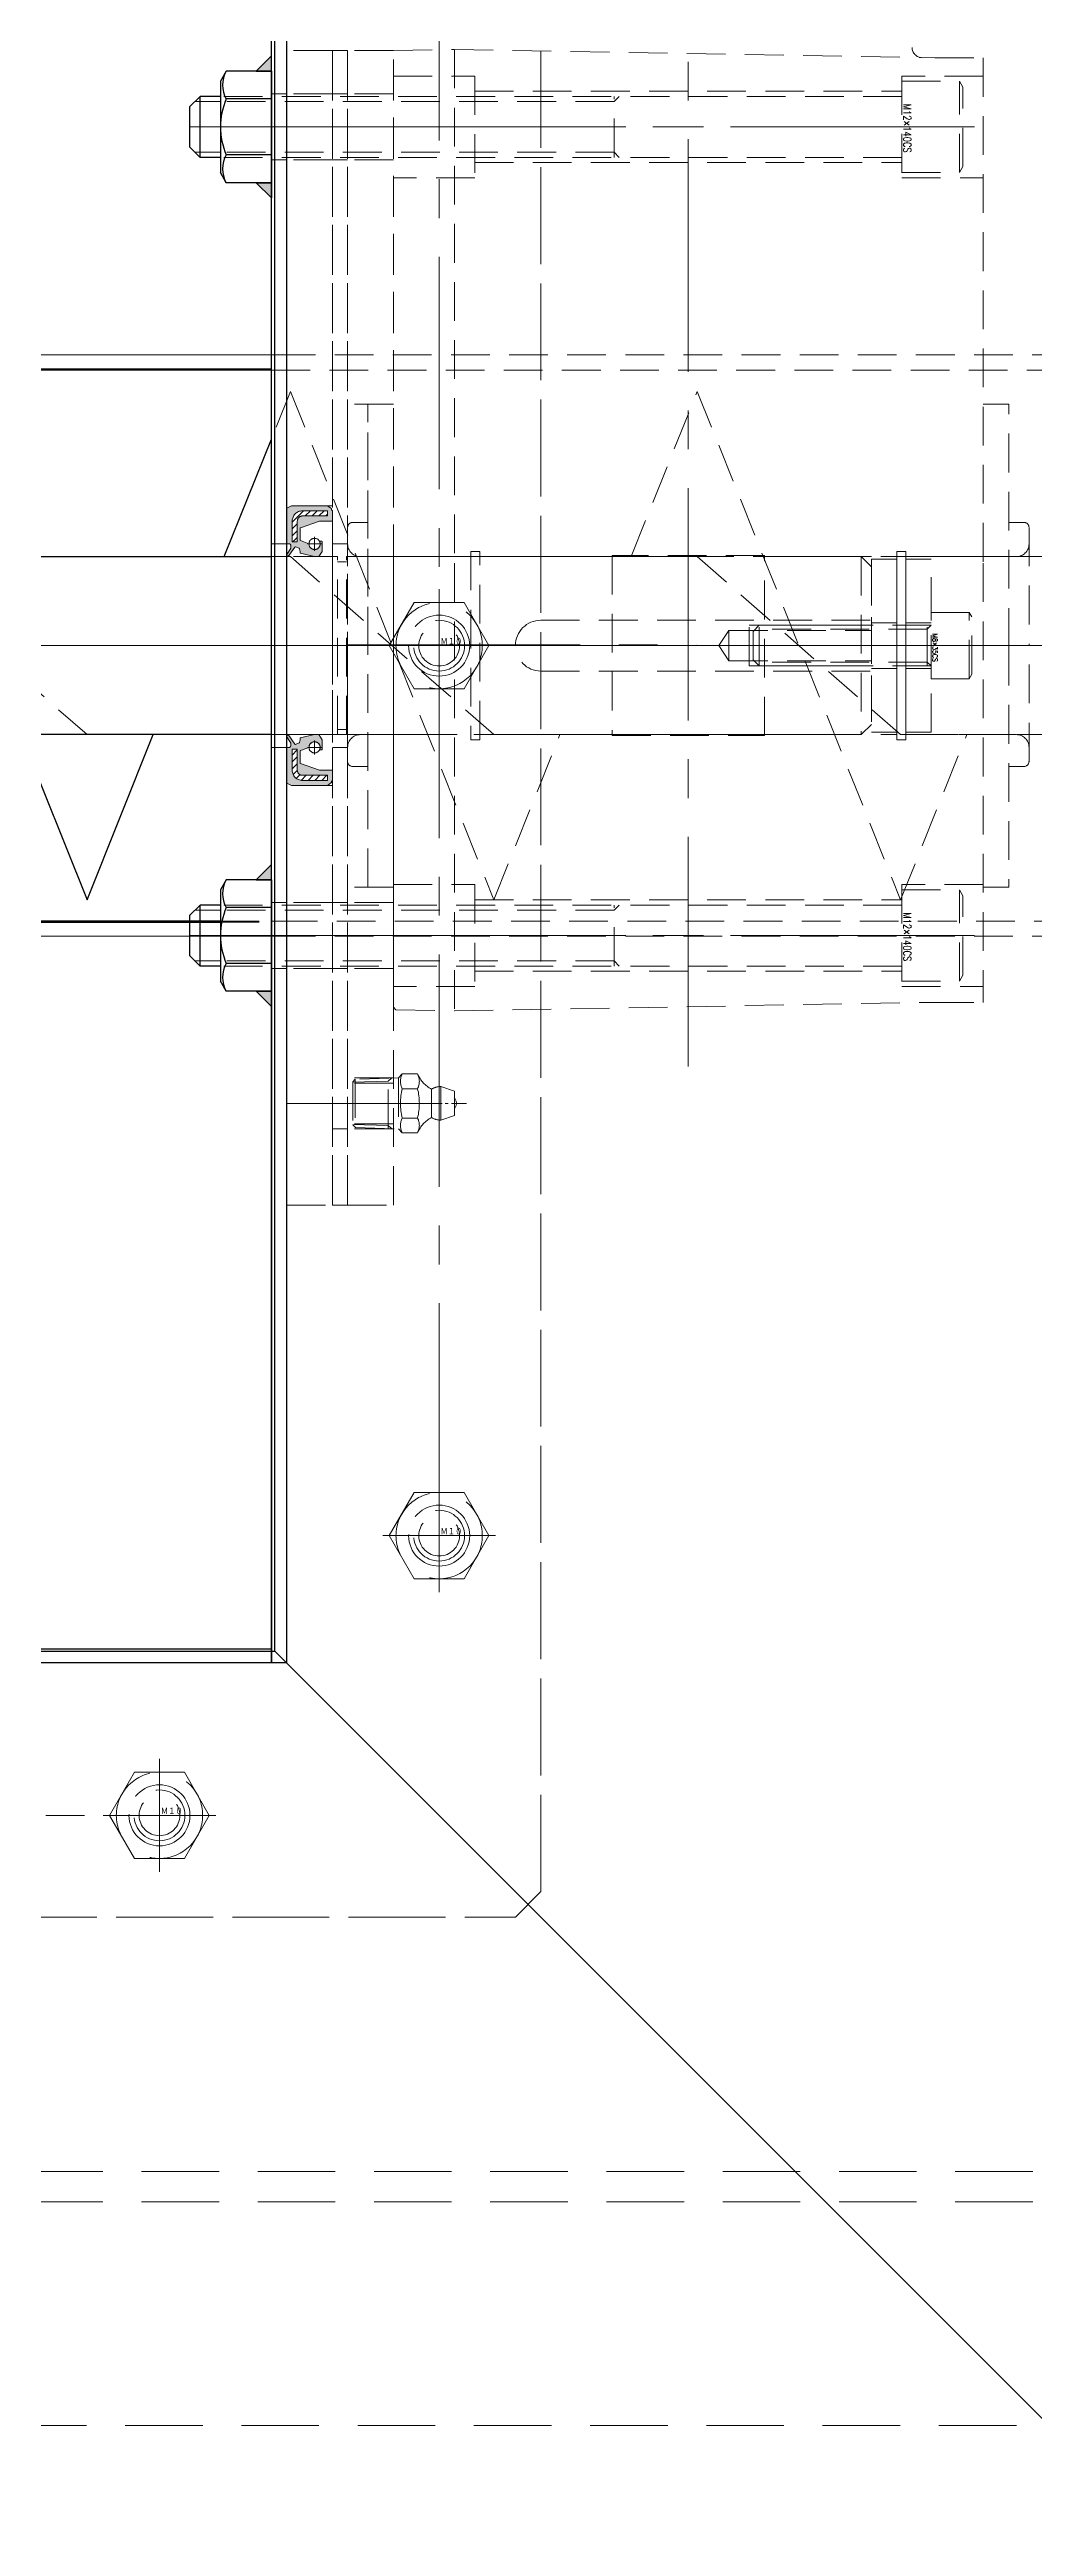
# Model space of a CAD drawing. Header units: millimetres. Extents: x 0 to 38884, y -3675 to 8056.
# Drawn here: x 25725.1 to 25918.6, y 4151.4 to 4638.4 of the extents above; entities that cross this region are included whole.
import ezdxf

# ---------------------------------------------------------------- set-up
doc = ezdxf.new("R2010")
doc.units = ezdxf.units.MM
doc.header["$LTSCALE"] = 2.4
doc.header["$PDMODE"] = 99
doc.header["$PDSIZE"] = 1
for name, pattern in [('CENTER', [2, 1.25, -0.25, 0.25, -0.25]), ('CENTER2', [28.575, 19.05, -3.175, 3.175, -3.175]), ('HIDDEN', [9.525, 6.35, -3.175]), ('HIDDEN2', [4.7625, 3.175, -1.5875])]:
    doc.linetypes.add(name, pattern=pattern)
for name, color, linetype, lineweight in [('01_外形線', 7, 'Continuous', 25), ('02_細線', 5, 'Continuous', 13), ('03_かくれ線', 6, 'HIDDEN2', 13), ('04_HIDDEN', 2, 'HIDDEN', 13), ('04_中心線', 1, 'CENTER2', 9), ('05_CENTER', 4, 'CENTER2', 13), ('08_DIM', 3, 'Continuous', 13)]:
    doc.layers.add(name, color=color, linetype=linetype, lineweight=lineweight)
doc.layers.add('10_DRAFT', color=8, linetype='Continuous', lineweight=0, plot=False)
doc.styles.add('KANJI0', font='txt.shx', dxfattribs={"width": 0.9, "height": 30, "bigfont": 'bigfont'})
doc.styles.add('KSS_TXT', font='txt.shx', dxfattribs={"bigfont": 'extfont2.shx'})
doc.styles.add('寸法用', font='simplex.shx', dxfattribs={"width": 0.8, "bigfont": '@extfont2.shx'})
doc.dimstyles.new('KSS_DIM', dxfattribs={"dimscale": 2, "dimtxt": 3, "dimasz": 2.5, "dimexe": 1.25, "dimexo": 0.625, "dimtad": 1, "dimdsep": 46, "dimtxsty": 'KSS_TXT', "dimblk": 'OPEN30', "dimcen": 0, "dimazin": 2, "dimtfac": 0.75, "dimtmove": 0, "dimatfit": 3, "dimldrblk": 'OPEN30', "dimfxl": 1.25, "dimtolj": 1, "dimarcsym": 0})
pattern_1 = [(225, (33720.3847, 4922.6824), (0.67351921, -0.67351921), [])]

# ---------------------------------------------------------------- blocks, each defined once
blk = doc.blocks.new('_Open30')
at = {"color": 0, "linetype": 'ByBlock', "lineweight": -2}
for p, q in [((-1, 0.268), (0, 0)), ((0, 0), (-1, -0.268)), ((0, 0), (-1, 0))]:
    blk.add_line(p, q, dxfattribs=at)
blk = doc.blocks.new('*D1185')
at = {"layer": '08_DIM', "color": 0, "lineweight": -2, "transparency": 16777216}
for p, q in [((28211.21, 4437.44), (28211.21, 3666.91)), ((24931.71, 3879.94), (24931.71, 3666.91)), ((24956.71, 3679.41), (28186.21, 3679.41))]:
    blk.add_line(p, q, dxfattribs=at)
at = {"layer": 'Defpoints', "color": 0, "transparency": 16777216}
for p in [(28211.21, 4443.69), (24931.71, 3886.19), (28211.21, 3679.41)]:
    blk.add_point(p, dxfattribs=at)
at = {"layer": '08_DIM', "color": 0, "lineweight": -2, "transparency": 16777216, "xscale": 25, "yscale": 25, "zscale": 25, "rotation": 180}
blk.add_blockref('_Open30', (24931.71, 3679.41), dxfattribs=at)
at = {"layer": '08_DIM', "color": 0, "lineweight": -2, "transparency": 16777216, "xscale": 25, "yscale": 25, "zscale": 25}
blk.add_blockref('_Open30', (28211.21, 3679.41), dxfattribs=at)
at = {"layer": '08_DIM', "color": 0, "transparency": 16777216, "insert": (26571.46, 3700.66), "char_height": 30, "attachment_point": 5, "style": 'KSS_TXT'}
blk.add_mtext('\\A1;3279.5', dxfattribs=at)
blk = doc.blocks.new('*D1198')
at = {"layer": '08_DIM', "color": 0, "lineweight": -2, "transparency": 16777216}
for p, q in [((26471.71, 4409.94), (26471.71, 3755.72)), ((24931.71, 3879.94), (24931.71, 3755.72)), ((24956.71, 3768.22), (26446.71, 3768.22))]:
    blk.add_line(p, q, dxfattribs=at)
at = {"layer": 'Defpoints', "color": 0, "transparency": 16777216}
for p in [(26471.71, 4416.19), (24931.71, 3886.19), (26471.71, 3768.22)]:
    blk.add_point(p, dxfattribs=at)
at = {"layer": '08_DIM', "color": 0, "lineweight": -2, "transparency": 16777216, "xscale": 25, "yscale": 25, "zscale": 25, "rotation": 180}
blk.add_blockref('_Open30', (24931.71, 3768.22), dxfattribs=at)
at = {"layer": '08_DIM', "color": 0, "lineweight": -2, "transparency": 16777216, "xscale": 25, "yscale": 25, "zscale": 25}
blk.add_blockref('_Open30', (26471.71, 3768.22), dxfattribs=at)
at = {"layer": '08_DIM', "color": 0, "transparency": 16777216, "insert": (25701.71, 3789.47), "char_height": 30, "attachment_point": 5, "style": 'KSS_TXT'}
blk.add_mtext('\\A1;1540', dxfattribs=at)
blk = doc.blocks.new('A$C1140449C_1')
at = {"color": 0}
blk.add_line((598, -598), (197.7, -197.7), dxfattribs=at)
blk.add_lwpolyline([(-197.7, -197.7), (197.7, -197.7), (197.7, 197.7), (-197.7, 197.7)], close=True, dxfattribs=at)
at = {"layer": '04_HIDDEN'}
for points in [[(-245, -250), (245, -250), (250, -245), (250, 245), (245, 250), (-245, 250), (-250, 245), (-250, -245)], [(-200, -200), (200, -200), (200, 200), (-200, 200)]]:
    blk.add_lwpolyline(points, close=True, dxfattribs=at)
for centre in [(230, 0), (230, -175), (175, -230)]:
    blk.add_circle(centre, 6, dxfattribs=at)
at = {"layer": '05_CENTER'}
for p, q in [((230, 10), (230, -10)), ((668.35, 0), (-668.35, 0)), ((220, 0), (240, 0)), ((230, -165), (230, -185)), ((220, -175), (240, -175)), ((175, -220), (175, -240)), ((165, -230), (185, -230))]:
    blk.add_line(p, q, dxfattribs=at)
blk = doc.blocks.new('M10Nua_1_1_1')
at = {"color": 0, "linetype": 'CENTER2'}
for p, q in [((0, -11.1), (0, 11.1)), ((11.1, 0), (-11.1, 0))]:
    blk.add_line(p, q, dxfattribs=at)
at = {"color": 0}
for p, q in [((-4.9, 8.49), (-9.8, 0)), ((-4.9, 8.49), (4.9, 8.49)), ((9.8, 0), (4.9, 8.49)), ((-9.8, 0), (-4.9, -8.49)), ((4.9, -8.49), (9.8, 0)), ((-4.9, -8.49), (4.9, -8.49))]:
    blk.add_line(p, q, dxfattribs=at)
for radius in [8.49, 5, 4]:
    blk.add_circle((0, 0), radius, dxfattribs=at)
at = {"layer": '10_DRAFT', "style": 'KANJI0', "width": 0.82}
blk.add_text('Ｍ１０', height=1.25, dxfattribs=at).set_placement((0.26, 0.12))
blk = doc.blocks.new('A$C01295FB4_1')
blk.add_blockref('A$C1140449C_1', (0, 0))
at = {"layer": '04_HIDDEN'}
for p in [(230, 0), (230, -175), (175, -230)]:
    blk.add_blockref('M10Nua_1_1_1', p, dxfattribs=at)
blk = doc.blocks.new('A$C704D04FF_1')
at = {"color": 0}
blk.add_lwpolyline([(-675, -225), (325, -225), (325, -270), (320, -275), (-670, -275), (-675, -270)], close=True, dxfattribs=at)
at = {"layer": '04_HIDDEN'}
blk.add_line((-675, -231), (325, -231), dxfattribs=at)
blk = doc.blocks.new('A$C12B059C0_1')
blk.add_blockref('A$C704D04FF_1', (0, 0))
blk = doc.blocks.new('*U1220')
at = {"layer": '04_中心線', "color": 0, "linetype": 'CENTER2', "transparency": 16777216}
for p, q in [((0, 1.2), (0, 9.5)), ((-9.5, 0), (-1.2, 0)), ((1.2, 0), (9.5, 0)), ((0, -9.5), (0, -1.2))]:
    blk.add_line(p, q, dxfattribs=at)
at = {"layer": '04_中心線', "color": 0, "linetype": 'Continuous', "transparency": 16777216}
for p, q in [((-0.6, 0), (0.6, 0)), ((0, -0.6), (0, 0.6))]:
    blk.add_line(p, q, dxfattribs=at)
blk = doc.blocks.new('*U1221')
at = {"layer": '04_中心線', "color": 0, "linetype": 'CENTER2', "transparency": 16777216}
for p, q in [((0, 1.2), (0, 9.5)), ((-9.5, 0), (-1.2, 0)), ((1.2, 0), (9.5, 0)), ((0, -9.5), (0, -1.2))]:
    blk.add_line(p, q, dxfattribs=at)
at = {"layer": '04_中心線', "color": 0, "linetype": 'Continuous', "transparency": 16777216}
for p, q in [((-0.6, 0), (0.6, 0)), ((0, -0.6), (0, 0.6))]:
    blk.add_line(p, q, dxfattribs=at)
blk = doc.blocks.new('*U1222')
at = {"layer": '04_中心線', "color": 0, "linetype": 'CENTER2', "transparency": 16777216}
for p, q in [((0, 1.2), (0, 9.5)), ((-9.5, 0), (-1.2, 0)), ((1.2, 0), (9.5, 0)), ((0, -9.5), (0, -1.2))]:
    blk.add_line(p, q, dxfattribs=at)
at = {"layer": '04_中心線', "color": 0, "linetype": 'Continuous', "transparency": 16777216}
for p, q in [((-0.6, 0), (0.6, 0)), ((0, -0.6), (0, 0.6))]:
    blk.add_line(p, q, dxfattribs=at)

msp = doc.modelspace()

# ---------------------------------------------------------------- hatches: boundary and pattern name
h = msp.add_hatch(color=256)
h.dxf.hatch_style = 1
h.paths.add_polyline_path([(25765.7122, 4634.1608), (25768.7122, 4634.1608), (25768.7122, 4637.1608)])
h.paths.add_polyline_path([(25768.7122, 4609.2215), (25768.7122, 4612.2215), (25765.7122, 4612.2215)])
h = msp.add_hatch(color=256)
h.dxf.hatch_style = 1
h.paths.add_polyline_path([(25765.7122, 4475.1608), (25768.7122, 4475.1608), (25768.7122, 4478.1608)])
h.paths.add_polyline_path([(25768.7122, 4450.2215), (25768.7122, 4453.2215), (25765.7122, 4453.2215)])
at = {"layer": '03_かくれ線', "transparency": 33554521}
h = msp.add_hatch(color=256, dxfattribs=at)
h.dxf.hatch_style = 1
h.paths.add_polyline_path([(25776.1122, 4541.1912), (25774.4486, 4541.8411, -0.30888362), (25774.385, 4541.9343), (25774.385, 4544.2862, -0.31906953), (25774.4521, 4544.3807), (25778.2122, 4545.6912), (25780.6122, 4545.6912, 0.41421356), (25780.7122, 4545.7912), (25780.7122, 4547.6912), (25780.5725, 4547.9062), (25780.5725, 4548.0912, 0.50513433), (25780.4429, 4548.1867), (25779.7378, 4548.6735, 0.15221583), (25779.681, 4548.6912), (25772.7358, 4548.6912, 0.11643382), (25772.6911, 4548.6806), (25771.7675, 4548.2188, 0.28407904), (25771.7122, 4548.1294), (25771.7122, 4541.2912, 0.41421356), (25771.8122, 4541.1912), (25772.2649, 4541.1912, -0.41421356), (25772.5149, 4540.9412), (25772.5149, 4540.3619), (25771.7122, 4538.9666), (25772.0047, 4538.6912), (25773.3609, 4540.5729, -0.3459578), (25773.4797, 4540.6071), (25774.1711, 4540.3261, -0.2442226), (25774.2608, 4540.2209), (25774.385, 4539.6823), (25774.385, 4539.3532), (25777.2122, 4538.6912), (25778.0497, 4538.6912), (25778.6959, 4539.6814, 0.14557146), (25778.7122, 4539.736), (25778.7122, 4541.6108, 0.41421356), (25778.6122, 4541.7108), (25778.1817, 4541.7108, -1.28211346)])
h.paths.add_polyline_path([(25773.8187, 4541.5764), (25772.8187, 4541.5764), (25772.8187, 4545.6912, -0.41421356), (25774.8187, 4547.6912), (25779.7622, 4547.6912), (25779.7622, 4546.6912), (25774.8187, 4546.6912, 0.41421356), (25773.8187, 4545.6912)], flags=16)
at = {"layer": '03_かくれ線'}
h = msp.add_hatch(dxfattribs=at)
h.set_pattern_fill('ANSI31', color=256, scale=0.3, angle=180)
h.set_pattern_definition(pattern_1)
h.paths.add_polyline_path([(25772.8187, 4545.6912), (25772.8187, 4541.5764), (25773.8187, 4541.5764), (25773.8187, 4545.6912, -0.41421356), (25774.8187, 4546.6912), (25779.7622, 4546.6912), (25779.7622, 4547.6912), (25774.8187, 4547.6912, 0.41421356)])
at = {"layer": '03_かくれ線', "transparency": 33554521}
h = msp.add_hatch(color=256, dxfattribs=at)
h.dxf.hatch_style = 1
h.paths.add_polyline_path([(25776.1122, 4501.1912), (25774.4486, 4500.5412, 0.30888362), (25774.385, 4500.4481), (25774.385, 4498.0961, 0.31906953), (25774.4521, 4498.0017), (25778.2122, 4496.6912), (25780.6122, 4496.6912, -0.41421356), (25780.7122, 4496.5912), (25780.7122, 4494.6912), (25780.5725, 4494.4762), (25780.5725, 4494.2912, -0.50513433), (25780.4429, 4494.1956), (25779.7378, 4493.7089, -0.15221583), (25779.681, 4493.6912), (25772.7358, 4493.6912, -0.11643382), (25772.6911, 4493.7017), (25771.7675, 4494.1635, -0.28407904), (25771.7122, 4494.253), (25771.7122, 4501.0912, -0.41421356), (25771.8122, 4501.1912), (25772.2649, 4501.1912, 0.41421356), (25772.5149, 4501.4412), (25772.5149, 4502.0205), (25771.7122, 4503.4157), (25772.0047, 4503.6912), (25773.3609, 4501.8094, 0.3459578), (25773.4797, 4501.7752), (25774.1711, 4502.0562, 0.2442226), (25774.2608, 4502.1614), (25774.385, 4502.7), (25774.385, 4503.0291), (25777.2122, 4503.6912), (25778.0497, 4503.6912), (25778.6959, 4502.701, -0.14557146), (25778.7122, 4502.6463), (25778.7122, 4500.7716, -0.41421356), (25778.6122, 4500.6716), (25778.1817, 4500.6716, 1.28211346)])
h.paths.add_polyline_path([(25773.8187, 4500.806), (25772.8187, 4500.806), (25772.8187, 4496.6912, 0.41421356), (25774.8187, 4494.6912), (25779.7622, 4494.6912), (25779.7622, 4495.6912), (25774.8187, 4495.6912, -0.41421356), (25773.8187, 4496.6912)], flags=16)
at = {"layer": '03_かくれ線'}
h = msp.add_hatch(dxfattribs=at)
h.set_pattern_fill('ANSI31', color=256, scale=0.3, angle=180)
h.set_pattern_definition(pattern_1)
h.paths.add_polyline_path([(25772.8187, 4496.6912), (25772.8187, 4500.806), (25773.8187, 4500.806), (25773.8187, 4496.6912, 0.41421356), (25774.8187, 4495.6912), (25779.7622, 4495.6912), (25779.7622, 4494.6912), (25774.8187, 4494.6912, -0.41421356)])

# ---------------------------------------------------------------- linework, layer by layer
for p, q in [((25768.7122, 4575.3412), (25374.7122, 4575.3412)), ((25719.4642, 4503.6917), (25732.4644, 4471.1912)), ((25758.7122, 4467.0412), (25374.7122, 4467.0412)), ((25374.7122, 4466.7912), (25758.7122, 4466.7912)), ((25768.7122, 4466.7912), (25768.7122, 4321.1912)), ((25374.7122, 4323.9412), (25768.7122, 4323.9412)), ((25768.7122, 4321.1912), (25374.7122, 4321.1912))]:
    msp.add_line(p, q)
at = {"color": 0}
for p, q in [((25759.4644, 4538.6912), (25768.7122, 4561.8107)), ((25732.4644, 4471.1912), (25745.4646, 4503.6916))]:
    msp.add_line(p, q, dxfattribs=at)
for points in [[(25374.7122, 4575.5912), (25768.7122, 4575.5912), (25768.7122, 4721.1912), (25374.7122, 4721.1912)], [(25768.7122, 4721.1912), (25771.7122, 4721.1912), (25771.7122, 4321.1912), (25768.7122, 4321.1912)]]:
    msp.add_lwpolyline(points, close=True)
for points in [[(25765.7122, 4634.1608), (25768.7122, 4634.1608), (25768.7122, 4637.1608), (25765.7122, 4634.1608)], [(25759.8494, 4634.1608), (25758.7122, 4632.1912)], [(25758.7122, 4632.1912), (25758.7122, 4614.1912)], [(25768.7122, 4634.1608), (25759.8494, 4634.1608)], [(25768.7122, 4634.1608), (25768.7122, 4612.2215)], [(25768.7122, 4628.676), (25759.8494, 4628.676)], [(25768.7122, 4617.7063), (25759.8494, 4617.7063)], [(25759.8494, 4612.2215), (25758.7122, 4614.1912)], [(25768.7122, 4612.2215), (25759.8494, 4612.2215)], [(25765.7122, 4612.2215), (25768.7122, 4612.2215), (25768.7122, 4609.2215), (25765.7122, 4612.2215)], [(25765.7122, 4475.1608), (25768.7122, 4475.1608), (25768.7122, 4478.1608), (25765.7122, 4475.1608)], [(25759.8494, 4475.1608), (25758.7122, 4473.1912)], [(25758.7122, 4473.1912), (25758.7122, 4455.1912)], [(25768.7122, 4475.1608), (25759.8494, 4475.1608)], [(25768.7122, 4475.1608), (25768.7122, 4453.2215)], [(25768.7122, 4469.676), (25759.8494, 4469.676)], [(25768.7122, 4458.7063), (25759.8494, 4458.7063)], [(25759.8494, 4453.2215), (25758.7122, 4455.1912)], [(25768.7122, 4453.2215), (25759.8494, 4453.2215)], [(25765.7122, 4453.2215), (25768.7122, 4453.2215), (25768.7122, 4450.2215), (25765.7122, 4453.2215)]]:
    msp.add_lwpolyline(points)
for points in [[(25759.8494, 4634.1608, 0.26794908), (25759.8494, 4628.676)], [(25759.8494, 4628.676, 0.20733158), (25759.8494, 4617.7063)], [(25759.8494, 4617.7063, 0.26794908), (25759.8494, 4612.2215)], [(25759.8494, 4475.1608, 0.26794908), (25759.8494, 4469.676)], [(25759.8494, 4469.676, 0.20733158), (25759.8494, 4458.7063)], [(25759.8494, 4458.7063, 0.26794908), (25759.8494, 4453.2215)]]:
    msp.add_lwpolyline(points, format="xyb")
for points in [[(25701.7122, 4538.6912), (25768.7104, 4538.6912)], [(25768.7104, 4503.6912), (25701.7122, 4503.6912)]]:
    msp.add_lwpolyline(points, dxfattribs=at)
at = {"layer": '01_外形線'}
for points in [[(25754.7126, 4629.1912), (25752.7126, 4627.1912)], [(25752.7126, 4619.1912), (25752.7126, 4627.1912)], [(25754.7126, 4617.1912), (25754.7126, 4629.1912)], [(25758.7126, 4629.1912), (25754.7126, 4629.1912)], [(25754.7126, 4617.1912), (25752.7126, 4619.1912)], [(25758.7126, 4617.1912), (25754.7126, 4617.1912)], [(25754.7126, 4470.1912), (25752.7126, 4468.1912)], [(25752.7126, 4460.1912), (25752.7126, 4468.1912)], [(25754.7126, 4458.1912), (25754.7126, 4470.1912)], [(25758.7126, 4470.1912), (25754.7126, 4470.1912)], [(25754.7126, 4458.1912), (25752.7126, 4460.1912)], [(25758.7126, 4458.1912), (25754.7126, 4458.1912)]]:
    msp.add_lwpolyline(points, dxfattribs=at)
at = {"layer": '02_細線'}
for points in [[(25758.7126, 4628.1912), (25753.7126, 4628.1912)], [(25758.7126, 4618.1912), (25753.7126, 4618.1912)], [(25758.7126, 4469.1912), (25753.7126, 4469.1912)], [(25758.7126, 4459.1912), (25753.7126, 4459.1912)]]:
    msp.add_lwpolyline(points, dxfattribs=at)
at = {"layer": '03_かくれ線'}
for p, q in [((25792.7122, 4638.1912), (25804.7126, 4638.4006)), ((25792.7122, 4537.3921), (25792.7122, 4638.1912)), ((25804.7126, 4638.4006), (25899.2126, 4636.7511)), ((25804.7126, 4638.4006), (25804.7126, 4537.3921)), ((25899.2126, 4636.7511), (25908.7126, 4636.7511)), ((25908.7126, 4636.7511), (25908.7126, 4537.3921)), ((25771.7122, 4629.6912), (25768.7122, 4629.6912)), ((25780.7122, 4629.6912), (25771.7122, 4629.6912)), ((25783.7122, 4629.6912), (25780.7122, 4629.6912)), ((25792.7122, 4629.6912), (25783.7122, 4629.6912)), ((25808.7122, 4630.1912), (25892.7126, 4630.1912)), ((25771.7122, 4616.6912), (25768.7122, 4616.6912)), ((25780.7122, 4616.6912), (25771.7122, 4616.6912)), ((25783.7122, 4616.6912), (25780.7122, 4616.6912)), ((25792.7122, 4616.6912), (25783.7122, 4616.6912)), ((25808.7122, 4616.1912), (25892.7126, 4616.1912)), ((25321.7122, 4578.3412), (25769.7122, 4578.3412)), ((25374.7122, 4578.3412), (25768.7122, 4578.3412)), ((26211.7122, 4578.3412), (25769.7122, 4578.3412)), ((25771.7122, 4578.3412), (25771.7122, 4464.0412)), ((25768.7122, 4575.3412), (26467.7122, 4575.3412)), ((25771.7122, 4575.3412), (25768.7122, 4575.3412)), ((25772.4644, 4571.1912), (25768.7122, 4561.8107)), ((25772.4644, 4571.1912), (25812.4645, 4471.1912)), ((25792.7122, 4568.6912), (25783.7122, 4568.6912)), ((25787.7122, 4521.1912), (25787.7122, 4568.6912)), ((25787.7126, 4473.6912), (25787.7126, 4568.6912)), ((25787.7126, 4568.6912), (25792.7126, 4568.6912)), ((25839.4645, 4538.6912), (25852.4645, 4571.1912)), ((25852.4645, 4571.1912), (25892.4645, 4471.1912)), ((25913.713, 4568.6912), (25908.7126, 4568.6912)), ((25913.713, 4520.9625), (25913.713, 4568.6912)), ((25780.7122, 4548.6912), (25771.7122, 4548.6912)), ((25783.7126, 4544.4198), (25783.7126, 4521.4198)), ((25784.7126, 4545.4198), (25787.7126, 4545.4198)), ((25916.7126, 4545.4198), (25913.7126, 4545.4198)), ((25917.7126, 4544.4198), (25917.7126, 4521.4198)), ((25771.7122, 4541.1912), (25768.7122, 4541.1912)), ((25783.7122, 4541.1912), (25780.7122, 4541.1912)), ((25692.4643, 4538.6912), (25732.4643, 4503.6914)), ((25781.7104, 4538.6912), (25768.7104, 4538.6912)), ((25772.4644, 4538.6912), (25812.4644, 4503.6914)), ((25781.7104, 4503.6912), (25781.7104, 4538.6912)), ((25783.4604, 4537.6912), (25781.7104, 4537.6912)), ((25783.4604, 4503.6912), (25783.4604, 4538.6912)), ((25792.7122, 4537.3921), (25792.7122, 4450.11)), ((25804.7126, 4537.3921), (25804.7126, 4449.4006)), ((25809.7125, 4538.6912), (25835.7125, 4538.6912)), ((25852.4645, 4538.6912), (25892.4645, 4503.6915)), ((25865.7126, 4538.6912), (25891.7126, 4538.6912)), ((25884.7104, 4538.6912), (25884.7104, 4503.6912)), ((25908.7126, 4537.3921), (25908.7126, 4451.0501)), ((25821.7104, 4526.1912), (25886.7104, 4526.1912)), ((25862.7104, 4525.1912), (25886.7104, 4525.1912)), ((25862.7104, 4517.1912), (25862.7104, 4525.1912)), ((25886.7104, 4525.6912), (25891.7104, 4525.6912)), ((25893.4626, 4525.6912), (25898.4626, 4525.6912)), ((25783.7126, 4498.4198), (25783.7126, 4521.4198)), ((25858.7104, 4524.1912), (25856.7086, 4521.1912)), ((25856.7086, 4521.1912), (25858.7104, 4518.1912)), ((25858.7104, 4518.1912), (25858.7104, 4524.1912)), ((25858.7104, 4524.1912), (25886.7104, 4524.1912)), ((25913.713, 4520.9625), (25913.713, 4473.6912)), ((25917.7126, 4498.4198), (25917.7126, 4521.4198)), ((25821.7104, 4516.1912), (25886.7104, 4516.1912)), ((25858.7104, 4518.1912), (25886.7104, 4518.1912)), ((25862.7104, 4517.1912), (25886.7104, 4517.1912)), ((25886.7104, 4516.6912), (25891.7104, 4516.6912)), ((25893.4626, 4516.6912), (25898.4626, 4516.6912)), ((25781.7104, 4503.6912), (25768.7104, 4503.6912)), ((25771.7122, 4501.1912), (25768.7122, 4501.1912)), ((25783.7122, 4501.1912), (25780.7122, 4501.1912)), ((25783.4604, 4504.6912), (25781.7104, 4504.6912)), ((25809.7122, 4503.6912), (25835.7125, 4503.6912)), ((25812.4645, 4471.1912), (25825.4646, 4503.6916)), ((25865.7126, 4503.6912), (25891.7126, 4503.6912)), ((25892.4645, 4471.1912), (25905.4647, 4503.6916)), ((25784.7126, 4497.4198), (25787.7126, 4497.4198)), ((25916.7126, 4497.4198), (25913.7126, 4497.4198)), ((25780.7122, 4493.6912), (25771.7122, 4493.6912)), ((25792.7122, 4473.6912), (25783.7122, 4473.6912)), ((25787.7126, 4473.6912), (25792.7126, 4473.6912)), ((25808.7122, 4471.1912), (25892.7126, 4471.1912)), ((25913.713, 4473.6912), (25908.7126, 4473.6912)), ((25758.7122, 4467.0412), (26467.7122, 4467.0412)), ((25758.7122, 4466.7912), (25768.7122, 4466.7912)), ((25771.7122, 4470.6912), (25768.7122, 4470.6912)), ((25771.7122, 4467.0412), (25768.7122, 4467.0412)), ((25780.7122, 4470.6912), (25771.7122, 4470.6912)), ((25783.7122, 4470.6912), (25780.7122, 4470.6912)), ((25792.7122, 4470.6912), (25783.7122, 4470.6912)), ((25321.7122, 4464.0412), (25769.7122, 4464.0412)), ((25374.7122, 4464.0412), (25768.7122, 4464.0412)), ((26211.7122, 4464.0412), (25769.7122, 4464.0412)), ((25771.7122, 4457.6912), (25768.7122, 4457.6912)), ((25780.7122, 4457.6912), (25771.7122, 4457.6912)), ((25783.7122, 4457.6912), (25780.7122, 4457.6912)), ((25792.7122, 4457.6912), (25783.7122, 4457.6912)), ((25808.7122, 4457.1912), (25892.7126, 4457.1912)), ((25792.7122, 4450.11), (25793.212, 4449.6014)), ((25793.212, 4449.6014), (25804.7126, 4449.4006)), ((25804.7126, 4449.4006), (25899.2126, 4451.0501)), ((25899.2126, 4451.0501), (25908.7126, 4451.0501)), ((25794.4645, 4436.9635), (25793.7122, 4436.2112)), ((25797.4645, 4436.9635), (25794.4645, 4436.9635)), ((25792.7122, 4436.1912), (25783.7122, 4436.1912)), ((25792.7122, 4435.1912), (25783.7122, 4435.1912)), ((25785.212, 4435.9456), (25784.7122, 4435.4136)), ((25784.7122, 4435.4136), (25784.7122, 4426.9501)), ((25793.7122, 4436.2112), (25785.212, 4435.9456)), ((25785.2122, 4435.9458), (25785.2122, 4426.4501)), ((25791.7122, 4426.29), (25791.7122, 4436.09)), ((25793.7122, 4436.19), (25793.7122, 4426.19)), ((25793.7122, 4433.69), (25793.7123, 4433.69)), ((25797.4645, 4434.0768), (25794.4645, 4434.0768)), ((25800.2122, 4433.99), (25800.2122, 4428.39)), ((25802.0122, 4434.49), (25802.0122, 4427.89)), ((25804.7122, 4433.59), (25802.0122, 4434.49)), ((25804.7122, 4433.59), (25804.7122, 4428.79)), ((25792.7122, 4427.1912), (25783.7122, 4427.1912)), ((25793.7122, 4431.19), (25793.7122, 4431.1899)), ((25797.4645, 4428.3033), (25794.4645, 4428.3033)), ((25804.7122, 4428.79), (25802.0122, 4427.89)), ((25783.7122, 4426.1912), (25780.7122, 4426.1912)), ((25792.7122, 4426.1912), (25783.7122, 4426.1912)), ((25784.7122, 4426.9501), (25785.2283, 4426.434)), ((25785.2283, 4426.434), (25793.7122, 4426.1688)), ((25793.7122, 4426.1688), (25794.4645, 4425.4165)), ((25797.4645, 4425.4165), (25794.4645, 4425.4165))]:
    msp.add_line(p, q, dxfattribs=at)
at = {"layer": '03_かくれ線', "linetype": 'Continuous'}
for p, q in [((25791.7122, 4435.5677), (25784.7122, 4435.349)), ((25791.7122, 4435.5677), (25792.3119, 4436.1674)), ((25784.7122, 4427.0311), (25791.7122, 4426.8123)), ((25791.7122, 4426.8123), (25792.3119, 4426.2126))]:
    msp.add_line(p, q, dxfattribs=at)
at = {"layer": '03_かくれ線'}
for points in [[(25326.7122, 4271.1912), (25816.7122, 4271.1912), (25821.7122, 4276.1912), (25821.7122, 4766.1912), (25816.7122, 4771.1912), (25326.7122, 4771.1912), (25321.7122, 4766.1912), (25321.7122, 4276.1912)], [(25371.7122, 4321.1912), (25771.7122, 4321.1912), (25771.7122, 4721.1912), (25371.7122, 4721.1912)], [(25780.7122, 4411.1912), (25780.7122, 4638.1912), (25771.7122, 4638.1912), (25771.7122, 4411.1912)], [(25783.7122, 4411.1912), (25783.7122, 4638.1912), (25780.7122, 4638.1912), (25780.7122, 4411.1912)], [(25792.7122, 4411.1912), (25792.7122, 4638.1912), (25783.7122, 4638.1912), (25783.7122, 4411.1912)], [(25807.9622, 4502.6912), (25809.7122, 4502.6912), (25809.7122, 4539.6912), (25807.9622, 4539.6912)], [(25891.7126, 4502.6912), (25893.4626, 4502.6912), (25893.4626, 4539.6912), (25891.7126, 4539.6912)], [(25835.7125, 4503.4912), (25865.7126, 4503.4912), (25865.7126, 4538.8912), (25835.7125, 4538.8912)], [(25886.7104, 4504.1912), (25891.7104, 4504.1912), (25891.7104, 4538.1912), (25886.7104, 4538.1912)], [(25893.4626, 4504.1912), (25898.4626, 4504.1912), (25898.4626, 4538.1912), (25893.4626, 4538.1912)]]:
    msp.add_lwpolyline(points, close=True, dxfattribs=at)
for points in [[(25792.7122, 4633.1912), (25808.7122, 4633.1912), (25808.7122, 4613.1912), (25792.7122, 4613.1912)], [(25908.7126, 4633.1912), (25892.7126, 4633.1912), (25892.7126, 4613.1912), (25908.7126, 4613.1912)], [(25892.7126, 4614.1912), (25892.7126, 4632.1912)], [(25892.7126, 4632.1912), (25904.0126, 4632.1912)], [(25904.0126, 4632.1912), (25904.7126, 4630.9787)], [(25904.0126, 4614.1912), (25904.0126, 4632.1912)], [(25892.7126, 4629.1912), (25758.7126, 4629.1912)], [(25836.1308, 4628.1912), (25758.7126, 4628.1912)], [(25836.1308, 4617.1912), (25836.1308, 4629.1912)], [(25836.1308, 4628.1912), (25837.1308, 4629.1912)], [(25904.7126, 4615.4036), (25904.7126, 4630.9787)], [(25836.1308, 4618.1912), (25758.7126, 4618.1912)], [(25892.7126, 4617.1912), (25758.7126, 4617.1912)], [(25836.1308, 4618.1912), (25837.1308, 4617.1912)], [(25892.7126, 4614.1912), (25904.0126, 4614.1912)], [(25904.0126, 4614.1912), (25904.7126, 4615.4036)], [(25772.4644, 4538.6912), (25705.4643, 4538.6912)], [(25780.7122, 4538.6912), (25771.7122, 4538.6912)], [(25783.4604, 4538.6912), (25884.7104, 4538.6912), (25886.7104, 4536.6912), (25886.7104, 4505.6912), (25884.7104, 4503.6912), (25783.4604, 4503.6912)], [(25852.4645, 4538.6912), (25785.4644, 4538.6912)], [(25932.4645, 4538.6912), (25865.4645, 4538.6912)], [(25864.6626, 4525.1912), (25863.4626, 4523.9912)], [(25864.6626, 4517.1912), (25864.6626, 4525.1912)], [(25898.4626, 4525.1912), (25864.6626, 4525.1912)], [(25897.7126, 4517.1912), (25897.7126, 4525.1912)], [(25897.7126, 4524.4412), (25898.4626, 4525.1912)], [(25898.4626, 4514.6912), (25898.4626, 4527.6912)], [(25898.4626, 4527.6912), (25905.9626, 4527.6912)], [(25905.9626, 4514.6912), (25905.9626, 4527.6912)], [(25905.9626, 4527.6912), (25906.4626, 4526.8251)], [(25906.4626, 4515.5572), (25906.4626, 4526.8251)], [(25863.4626, 4518.3912), (25863.4626, 4523.9912)], [(25897.7126, 4524.4412), (25863.9126, 4524.4412)], [(25864.6626, 4517.1912), (25863.4626, 4518.3912)], [(25897.7126, 4517.9412), (25863.9126, 4517.9412)], [(25898.4626, 4517.1912), (25864.6626, 4517.1912)], [(25897.7126, 4517.9412), (25898.4626, 4517.1912)], [(25905.9626, 4514.6912), (25906.4626, 4515.5572)], [(25898.4626, 4514.6912), (25905.9626, 4514.6912)], [(25732.4643, 4503.6914), (25799.4643, 4503.6915)], [(25780.7122, 4503.6912), (25771.7122, 4503.6912)], [(25812.4644, 4503.6914), (25879.4644, 4503.6915)], [(25892.4643, 4503.6917), (25959.4645, 4503.6915)], [(25792.7122, 4474.1912), (25808.7122, 4474.1912), (25808.7122, 4454.1912), (25792.7122, 4454.1912)], [(25908.7126, 4474.1912), (25892.7126, 4474.1912), (25892.7126, 4454.1912), (25908.7126, 4454.1912)], [(25892.7126, 4455.1912), (25892.7126, 4473.1912)], [(25892.7126, 4473.1912), (25904.0126, 4473.1912)], [(25904.0126, 4473.1912), (25904.7126, 4471.9787)], [(25904.0126, 4455.1912), (25904.0126, 4473.1912)], [(25904.7126, 4456.4036), (25904.7126, 4471.9787)], [(25892.7126, 4470.1912), (25758.7126, 4470.1912)], [(25836.1308, 4469.1912), (25758.7126, 4469.1912)], [(25836.1308, 4458.1912), (25836.1308, 4470.1912)], [(25836.1308, 4469.1912), (25837.1308, 4470.1912)], [(25836.1308, 4459.1912), (25758.7126, 4459.1912)], [(25892.7126, 4458.1912), (25758.7126, 4458.1912)], [(25836.1308, 4459.1912), (25837.1308, 4458.1912)], [(25904.0126, 4455.1912), (25904.7126, 4456.4036)], [(25892.7126, 4455.1912), (25904.0126, 4455.1912)]]:
    msp.add_lwpolyline(points, dxfattribs=at)
for points in [[(25774.385, 4539.3532), (25777.2122, 4538.6912), (25778.0497, 4538.6912), (25778.6959, 4539.6814, 0.14557146), (25778.7122, 4539.736), (25778.7122, 4541.6108, 0.41421356), (25778.6122, 4541.7108), (25778.1817, 4541.7108, -1.28211346), (25776.1122, 4541.1912), (25774.4486, 4541.8411, -0.30888362), (25774.385, 4541.9343), (25774.385, 4544.2862, -0.31906953), (25774.4521, 4544.3807), (25778.1962, 4545.6856, -0.08403741), (25778.2291, 4545.6912), (25780.6122, 4545.6912, 0.41421356), (25780.7122, 4545.7912), (25780.7122, 4547.6912), (25780.5725, 4547.9062), (25780.5725, 4548.0912, 0.41421356), (25780.4725, 4548.1912), (25780.4365, 4548.1912), (25779.7378, 4548.6735, 0.15221583), (25779.681, 4548.6912), (25772.7358, 4548.6912, 0.11643382), (25772.6911, 4548.6806), (25771.7675, 4548.2188, 0.28407904), (25771.7122, 4548.1294), (25771.7122, 4541.2912, 0.41421356), (25771.8122, 4541.1912), (25772.2649, 4541.1912, -0.41421356), (25772.5149, 4540.9412), (25772.5149, 4540.3619), (25771.7122, 4538.9666), (25772.0047, 4538.6912), (25773.3609, 4540.5729, -0.3459578), (25773.4797, 4540.6071), (25774.1711, 4540.3261, -0.2442226), (25774.2608, 4540.2209), (25774.385, 4539.6823)], [(25779.7622, 4546.6912), (25774.8187, 4546.6912, 0.41421356), (25773.8187, 4545.6912), (25773.8187, 4541.5764), (25772.8187, 4541.5764), (25772.8187, 4545.6912, -0.41421356), (25774.8187, 4547.6912), (25779.7622, 4547.6912)], [(25774.385, 4503.0291), (25777.2122, 4503.6912), (25778.0497, 4503.6912), (25778.6959, 4502.701, -0.14557146), (25778.7122, 4502.6463), (25778.7122, 4500.7716, -0.41421356), (25778.6122, 4500.6716), (25778.1817, 4500.6716, 1.28211346), (25776.1122, 4501.1912), (25774.4486, 4500.5412, 0.30888362), (25774.385, 4500.4481), (25774.385, 4498.0961, 0.31906953), (25774.4521, 4498.0017), (25778.1962, 4496.6967, 0.08403741), (25778.2291, 4496.6912), (25780.6122, 4496.6912, -0.41421356), (25780.7122, 4496.5912), (25780.7122, 4494.6912), (25780.5725, 4494.4762), (25780.5725, 4494.2912, -0.41421356), (25780.4725, 4494.1912), (25780.4365, 4494.1912), (25779.7378, 4493.7089, -0.15221583), (25779.681, 4493.6912), (25772.7358, 4493.6912, -0.11643382), (25772.6911, 4493.7017), (25771.7675, 4494.1635, -0.28407904), (25771.7122, 4494.253), (25771.7122, 4501.0912, -0.41421356), (25771.8122, 4501.1912), (25772.2649, 4501.1912, 0.41421356), (25772.5149, 4501.4412), (25772.5149, 4502.0205), (25771.7122, 4503.4157), (25772.0047, 4503.6912), (25773.3609, 4501.8094, 0.3459578), (25773.4797, 4501.7752), (25774.1711, 4502.0562, 0.2442226), (25774.2608, 4502.1614), (25774.385, 4502.7)], [(25779.7622, 4495.6912), (25774.8187, 4495.6912, -0.41421356), (25773.8187, 4496.6912), (25773.8187, 4500.806), (25772.8187, 4500.806), (25772.8187, 4496.6912, 0.41421356), (25774.8187, 4494.6912), (25779.7622, 4494.6912)]]:
    msp.add_lwpolyline(points, format="xyb", close=True, dxfattribs=at)
for points in [[(25780.7122, 4521.1912), (25780.7122, 4545.7912), (25780.7122, 4547.6912), (25780.5725, 4547.9062), (25780.5725, 4548.0912, 0.41421356), (25780.4725, 4548.1912), (25780.4365, 4548.1912), (25779.7378, 4548.6735, 0.15221583), (25779.681, 4548.6912), (25772.7358, 4548.6912, 0.11643382), (25772.6911, 4548.6806), (25771.7675, 4548.2188, 0.28407904), (25771.7122, 4548.1294), (25771.7122, 4541.2912), (25771.7122, 4521.1912)], [(25783.7125, 4541.1921, 0.41421356), (25786.2125, 4538.6921), (25807.9625, 4538.6918)], [(25917.7126, 4541.1912, -0.41421356), (25915.2126, 4538.6912), (25893.4626, 4538.6912)], [(25780.7122, 4521.1912), (25780.7122, 4496.5912), (25780.7122, 4494.6912), (25780.5725, 4494.4762), (25780.5725, 4494.2912, -0.41421356), (25780.4725, 4494.1912), (25780.4365, 4494.1912), (25779.7378, 4493.7089, -0.15221583), (25779.681, 4493.6912), (25772.7358, 4493.6912, -0.11643382), (25772.6911, 4493.7017), (25771.7675, 4494.1635, -0.28407904), (25771.7122, 4494.253), (25771.7122, 4501.0912), (25771.7122, 4521.1912)], [(25783.7119, 4501.1921, -0.41421356), (25786.2119, 4503.6921), (25807.9619, 4503.6918)], [(25917.7126, 4501.1912, 0.41421356), (25915.2126, 4503.6912), (25893.4626, 4503.6912)]]:
    msp.add_lwpolyline(points, format="xyb", dxfattribs=at)
for centre, radius in [((25777.2122, 4541.1912), 1.1), ((25801.7122, 4521.1912), 6), ((25777.2122, 4501.1912), 1.1), ((25801.7122, 4346.1912), 6), ((25746.7122, 4291.1912), 6)]:
    msp.add_circle(centre, radius, dxfattribs=at)
for centre, radius, start, end in [((25896.7126, 4638.7951), 2, 180, 269), ((25784.7126, 4544.4198), 1, 90, 180), ((25916.7126, 4544.4198), 1, 0, 90), ((25821.7104, 4521.1912), 5, 90, 270), ((25784.7126, 4498.4198), 1, 180, 270), ((25916.7126, 4498.4198), 1, 270, 0), ((25797.2657, 4435.5201), 3.1512, 152.73922, 207.26079), ((25802.9866, 4439.31), 6, 203.02194, 242.45741), ((25794.6633, 4435.5201), 3.1512, 332.739208, 27.2608), ((25806.1943, 4431.19), 12.0798, 166.174, 193.82599), ((25785.7348, 4431.19), 12.0798, 346.173999, 13.82601), ((25802.0122, 4431), 3.49, 90.00001, 121.04823), ((25803.5372, 4431.19), 1.575, 318.247794, 41.7522), ((25797.2657, 4426.8599), 3.1512, 152.73922, 207.26079), ((25802.9866, 4423.07), 6, 117.5426, 156.97805), ((25794.6633, 4426.8599), 3.1512, 332.739208, 27.2608), ((25802.0122, 4431.38), 3.49, 238.95177, 270)]:
    msp.add_arc(centre, radius, start, end, dxfattribs=at)
at = {"layer": '04_中心線'}
for p, q in [((25850.7126, 4826.5051), (25850.7126, 4438.427)), ((25801.7122, 4346.1912), (25801.7122, 4696.1912)), ((25785.2122, 4623.1912), (25755.2122, 4623.1912)), ((25789.7122, 4623.1912), (25762.7122, 4623.1912)), ((25792.7122, 4623.1912), (25771.7122, 4623.1912)), ((25801.7122, 4623.1912), (25774.7122, 4623.1912)), ((25792.7122, 4623.1912), (25908.7126, 4623.1912)), ((26472.4635, 4521.1912), (24982.4635, 4521.1912)), ((25301.1324, 4521.1912), (26478.8591, 4521.1912)), ((25421.7122, 4521.1912), (25896.7104, 4521.1912)), ((25785.2122, 4521.1912), (25755.2122, 4521.1912)), ((25789.7122, 4521.1912), (25762.7122, 4521.1912)), ((25792.7122, 4521.1912), (25771.7122, 4521.1912)), ((25801.7122, 4521.1912), (25774.7122, 4521.1912)), ((25783.7126, 4521.4198), (25917.7126, 4521.2066)), ((25884.2104, 4521.1912), (25894.2104, 4521.1912)), ((25890.9626, 4521.1912), (25900.9626, 4521.1912)), ((25785.2122, 4464.1912), (25755.2122, 4464.1912)), ((25789.7122, 4464.1912), (25762.7122, 4464.1912)), ((25792.7122, 4464.1912), (25771.7122, 4464.1912)), ((25801.7122, 4464.1912), (25774.7122, 4464.1912)), ((25792.7122, 4464.1912), (25908.7126, 4464.1912)), ((25792.7122, 4431.1912), (25771.7122, 4431.1912)), ((25801.7122, 4431.1912), (25774.7122, 4431.1912)), ((25396.7122, 4291.1912), (25746.7122, 4291.1912))]:
    msp.add_line(p, q, dxfattribs=at)
at = {"layer": '04_中心線', "linetype": 'CENTER'}
msp.add_line((25807.1086, 4431.1912), (25781.8303, 4431.1912), dxfattribs=at)
at = {"layer": '04_中心線'}
for points in [[(25904.7126, 4623.1912), (25752.7126, 4623.1912)], [(25758.7122, 4623.1912), (25768.7122, 4623.1912)], [(25775.8372, 4541.1912), (25778.5872, 4541.1912)], [(25777.2122, 4542.5662), (25777.2122, 4539.8162)], [(25769.4622, 4521.1912), (25782.9622, 4521.1912)], [(25906.4626, 4521.1912), (25863.4626, 4521.1912)], [(25775.8372, 4501.1912), (25778.5872, 4501.1912)], [(25777.2122, 4499.8162), (25777.2122, 4502.5662)], [(25904.7126, 4464.1912), (25752.7126, 4464.1912)], [(25758.7122, 4464.1912), (25768.7122, 4464.1912)]]:
    msp.add_lwpolyline(points, dxfattribs=at)

# ---------------------------------------------------------------- block references
msp.add_blockref('A$C01295FB4_1', (25571.7122, 4521.1912))
at = {"layer": '04_HIDDEN'}
msp.add_blockref('A$C12B059C0_1', (26006.7122, 4446.1912), dxfattribs=at)
at = {"layer": '04_中心線', "linetype": 'CENTER2'}
for name, p in [('*U1220', (25801.7122, 4521.1912)), ('*U1221', (25801.7122, 4346.1912)), ('*U1222', (25746.7122, 4291.1912))]:
    msp.add_blockref(name, p, dxfattribs=at)

# ---------------------------------------------------------------- texts
at = {"layer": '03_かくれ線', "style": '寸法用', "width": 0.8}
for s, height, p in [('M12×140CS', 1.5, (25893.0126, 4627.7376)), ('M8×35CS', 1, (25898.7383, 4523.5936)), ('M12×140CS', 1.5, (25893.0126, 4468.7376))]:
    msp.add_text(s, height=height, rotation=270, dxfattribs=at).set_placement(p)

# ---------------------------------------------------------------- dimensions: what is measured, and where the dimension line sits
at = {"layer": '08_DIM'}
for base, p2, override, picture, middle in [((28211.2122, 3679.4117), (28211.2122, 4443.6912), {"dimscale": 10, "dimarcsym": 1}, '*D1185', (26571.4622, 3700.6617)), ((26471.7122, 3768.224), (26471.7122, 4416.1912), {"dimscale": 10, "dimpost": '', "dimarcsym": 1}, '*D1198', (25701.7122, 3789.474))]:
    dim = msp.add_linear_dim(base=base, p1=(24931.7122, 3886.1912), p2=p2, dimstyle='KSS_DIM', override=override, dxfattribs=at)
    dim.commit()
    dim.dimension.update_dxf_attribs({"geometry": picture, "text_midpoint": middle})

doc.saveas('drawing.dxf')
